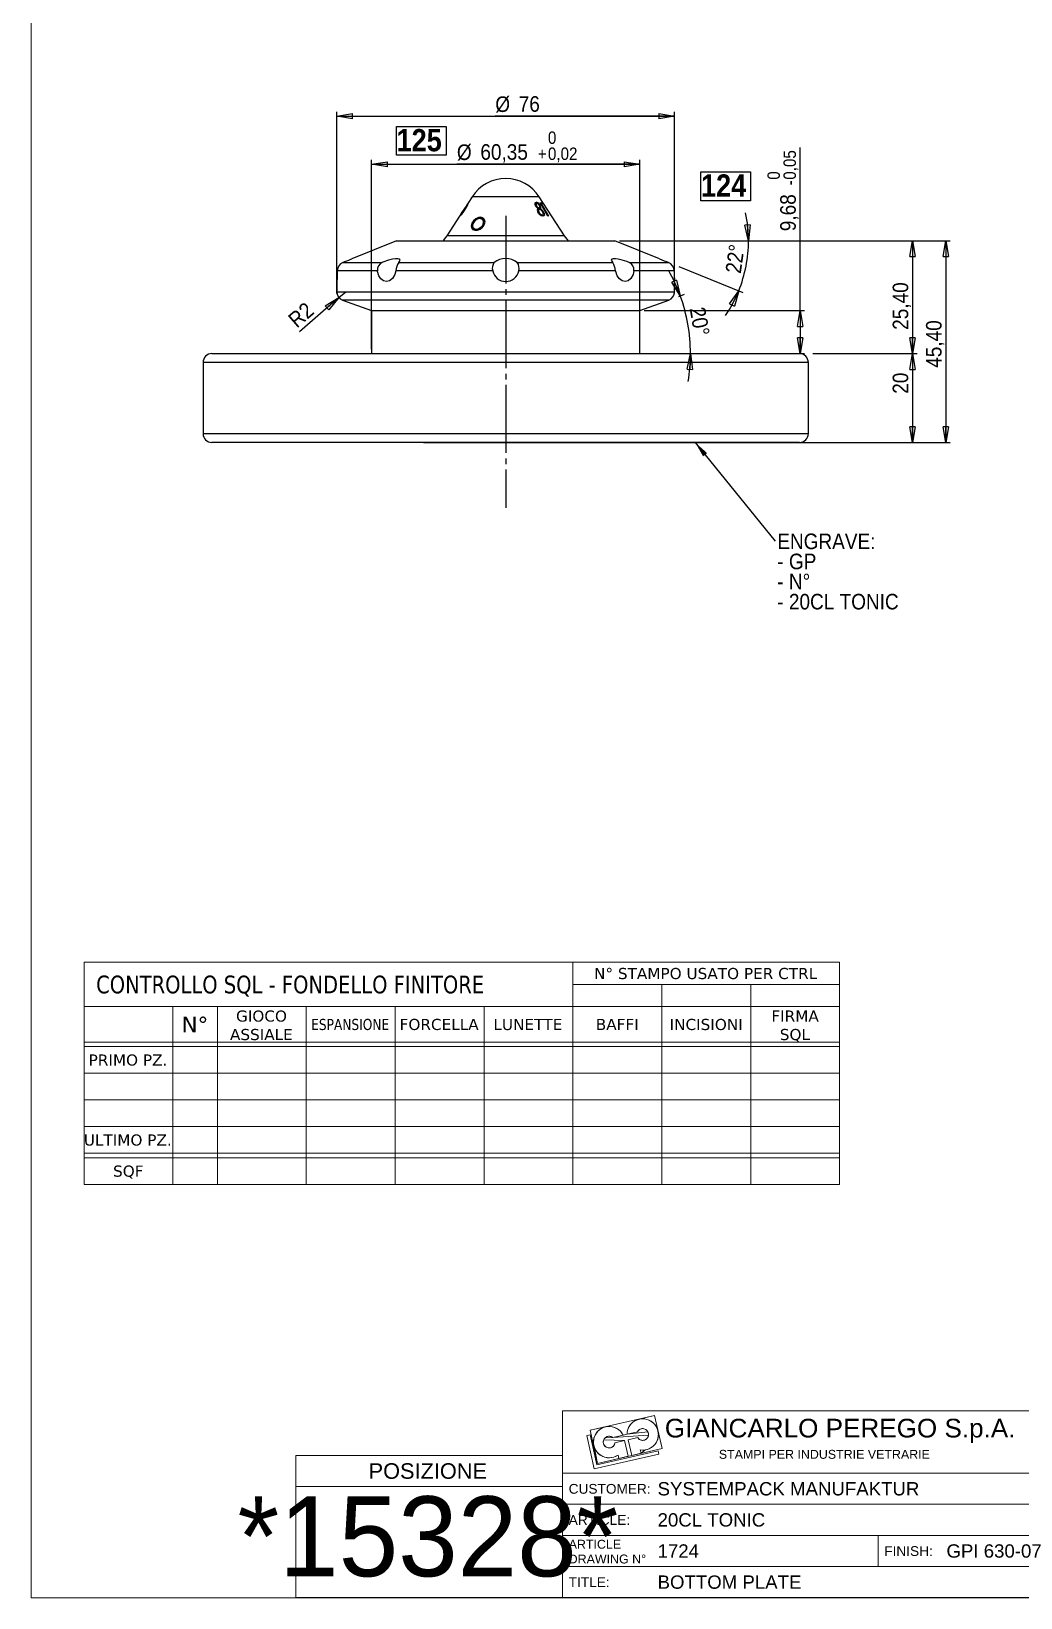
# Model space of a CAD drawing. Header units: millimetres. Extents: x 5 to 416, y 6 to 580.
# Drawn here: x 5.1 to 227.7, y 6.3 to 358.8 of the extents above; entities that cross this region are included whole.
import ezdxf

# ---------------------------------------------------------------- set-up
doc = ezdxf.new("R2010")
doc.units = ezdxf.units.MM
doc.linetypes.add('SLD-Centro', pattern=[19.05, 15.24, -1.27, 1.27, -1.27])
doc.linetypes.add('SLD-Solido', pattern=[0])
doc.layers.add('A', color=1, linetype='SLD-Centro')
doc.layers.add('Q', color=2, linetype='SLD-Solido')
doc.layers.add('D', color=3, linetype='SLD-Solido', lineweight=25)
doc.styles.add('SLDTEXTSTYLE0', font='VERDANA.TTF', dxfattribs={"width": 0.8})
doc.styles.add('SLDTEXTSTYLE1', font='VERDANA.TTF')
doc.styles.add('SLDTEXTSTYLE2', font='ARIAL.TTF')
doc.styles.add('SLDTEXTSTYLE3', font='IDAUTOMATIONHC39M.TTF')
doc.styles.add('SLDTEXTSTYLE4', font='GOTHIC.TTF', dxfattribs={"width": 0.913})
doc.styles.add('SLDTEXTSTYLE5', font='GOTHICB.TTF', dxfattribs={"width": 0.913})
doc.styles.get("Standard").update_dxf_attribs({"font": 'GOTHIC.TTF'})
doc.dimstyles.new('SLDDIMSTYLE10', dxfattribs={"dimtxt": 3.5, "dimasz": 3.556, "dimexe": 0, "dimexo": 0.0625, "dimgap": 0.875, "dimtad": 1, "dimrnd": 1e-09, "dimzin": 12, "dimdsep": 46, "dimtxsty": 'SLDTEXTSTYLE4', "dimblk1": 'CLOSED', "dimblk2": 'CLOSED', "dimsah": 1, "dimcen": 0.09, "dimadec": 0, "dimazin": 3, "dimtfac": 1, "dimtmove": 0, "dimatfit": 0, "dimldrblk": 'CLOSED', "dimfxl": 0, "dimfrac": 2, "dimtolj": 1, "dimtzin": 12, "dimarcsym": 0})
doc.dimstyles.new('SLDDIMSTYLE11', dxfattribs={"dimtxt": 3.5, "dimasz": 3.556, "dimexe": 0, "dimexo": 0.0625, "dimgap": 0.875, "dimtad": 1, "dimrnd": 1e-09, "dimzin": 12, "dimdsep": 46, "dimtxsty": 'SLDTEXTSTYLE4', "dimblk1": 'CLOSED', "dimblk2": 'CLOSED', "dimsah": 1, "dimcen": 0, "dimadec": 0, "dimazin": 3, "dimtfac": 1, "dimtofl": 0, "dimtmove": 0, "dimatfit": 3, "dimldrblk": 'CLOSED', "dimfxl": 0, "dimfrac": 2, "dimtolj": 1, "dimtzin": 12, "dimarcsym": 0})
doc.dimstyles.new('SLDDIMSTYLE2', dxfattribs={"dimtxt": 3.5, "dimasz": 3.556, "dimexe": 0, "dimexo": 0.0625, "dimgap": 0.875, "dimtad": 1, "dimdec": 4, "dimzin": 12, "dimdsep": 46, "dimtxsty": 'SLDTEXTSTYLE4', "dimblk1": 'CLOSED', "dimblk2": 'CLOSED', "dimsah": 1, "dimcen": 0.09, "dimazin": 3, "dimtfac": 1, "dimtofl": 0, "dimtmove": 0, "dimatfit": 3, "dimldrblk": 'CLOSED', "dimfxl": 0, "dimfrac": 2, "dimtolj": 1, "dimtzin": 12, "dimarcsym": 0})
doc.dimstyles.new('SLDDIMSTYLE4', dxfattribs={"dimtxt": 3.5, "dimasz": 3.556, "dimexe": 0, "dimexo": 0.0625, "dimgap": 0.875, "dimtad": 1, "dimrnd": 1e-09, "dimzin": 12, "dimdsep": 46, "dimtxsty": 'SLDTEXTSTYLE4', "dimblk1": 'CLOSED', "dimblk2": 'CLOSED', "dimsah": 1, "dimcen": 0.09, "dimadec": 0, "dimazin": 3, "dimtfac": 1, "dimtofl": 0, "dimtmove": 0, "dimatfit": 3, "dimldrblk": 'CLOSED', "dimfxl": 0, "dimfrac": 2, "dimtolj": 1, "dimtzin": 12, "dimarcsym": 0})
doc.dimstyles.new('SLDDIMSTYLE7', dxfattribs={"dimtxt": 0.18, "dimasz": 3.556, "dimexe": 0, "dimexo": 0.0625, "dimgap": 0, "dimtad": 0, "dimtih": 1, "dimtoh": 1, "dimdec": 0, "dimrnd": 1e-09, "dimzin": 0, "dimdsep": 46, "dimtxsty": 'Standard', "dimsah": 1, "dimcen": 0.09, "dimadec": 0, "dimazin": 0, "dimtfac": 3.556, "dimtdec": 0, "dimtofl": 0, "dimtmove": 0, "dimatfit": 3, "dimfxl": 0, "dimfrac": 2, "dimtolj": 1, "dimtzin": 0, "dimarcsym": 0})
doc.dimstyles.new('SLDDIMSTYLE8', dxfattribs={"dimtxt": 3.5, "dimasz": 3.556, "dimexe": 0, "dimexo": 0.0625, "dimgap": 0.875, "dimtad": 1, "dimrnd": 1e-09, "dimzin": 12, "dimdsep": 46, "dimtxsty": 'SLDTEXTSTYLE4', "dimblk1": 'CLOSED', "dimblk2": 'CLOSED', "dimsah": 1, "dimcen": 0.09, "dimadec": 0, "dimazin": 3, "dimtol": 1, "dimtm": 0.05, "dimtfac": 1, "dimtofl": 0, "dimtmove": 0, "dimatfit": 3, "dimldrblk": 'CLOSED', "dimfxl": 0, "dimfrac": 2, "dimtolj": 1, "dimarcsym": 0})
doc.dimstyles.new('SLDDIMSTYLE9', dxfattribs={"dimtxt": 3.5, "dimasz": 3.556, "dimexe": 0, "dimexo": 0.0625, "dimgap": 0.875, "dimtad": 1, "dimrnd": 1e-09, "dimzin": 12, "dimdsep": 46, "dimtxsty": 'SLDTEXTSTYLE4', "dimblk1": 'CLOSED', "dimblk2": 'CLOSED', "dimsah": 1, "dimcen": 0.09, "dimadec": 0, "dimazin": 3, "dimtol": 1, "dimtm": -0.02, "dimtfac": 1, "dimtofl": 0, "dimtmove": 0, "dimatfit": 3, "dimldrblk": 'CLOSED', "dimfxl": 0, "dimfrac": 2, "dimtolj": 1, "dimarcsym": 0})

# ---------------------------------------------------------------- blocks, each defined once
blk = doc.blocks.new('SW_NOTE_0')
at = {"color": 0, "char_height": 63.5, "attachment_point": 2, "style": 'SLDTEXTSTYLE1'}
for s, insert in [('GIOCO', (141.9, 80.7)), ('ASSIALE', (141.2, -24.8))]:
    blk.add_mtext(s, dxfattribs=dict(at, insert=insert))
blk = doc.blocks.new('SW_NOTE_1')
at = {"color": 0, "char_height": 63.5, "attachment_point": 2, "style": 'SLDTEXTSTYLE1'}
for s, insert in [('FIRMA', (133, 80.7)), ('SQL', (131.8, -24.8))]:
    blk.add_mtext(s, dxfattribs=dict(at, insert=insert))
blk = doc.blocks.new('CONTROLLI_SQL_FF')
at = {"color": 179, "linetype": 'SLD-Solido', "lineweight": 18}
for p, q in [((6.6, 1271), (4324.6, 1271)), ((6.6, 1271), (6.6, 1)), ((2800.6, 1017), (2800.6, 1271)), ((4324.6, 1271), (4324.6, 1)), ((2800.6, 1144), (4324.6, 1144)), ((3308.6, 1144), (3308.6, 1)), ((3816.6, 1144), (3816.6, 1)), ((6.6, 1017), (4324.6, 1017)), ((514.6, 1017), (514.6, 1)), ((768.6, 1017), (768.6, 1)), ((1276.6, 1017), (1276.6, 1)), ((1784.6, 1017), (1784.6, 1)), ((2292.6, 1017), (2292.6, 1)), ((2800.6, 1017), (2800.6, 1)), ((6.6, 813.8), (4324.6, 813.8)), ((6.6, 788.4), (4324.6, 788.4)), ((6.6, 636), (4324.6, 636)), ((6.6, 483.6), (4324.6, 483.6)), ((6.6, 331.2), (4324.6, 331.2)), ((6.6, 178.8), (4324.6, 178.8)), ((6.6, 153.4), (4324.6, 153.4)), ((6.6, 1), (4324.6, 1))]:
    blk.add_line(p, q, dxfattribs=at)
for name, p in [('SW_NOTE_0', (878.5, 914.1)), ('SW_NOTE_1', (3936.9, 914.1))]:
    blk.add_blockref(name, p)
at = {"attachment_point": 2}
for s, insert, char_height, style in [('CONTROLLO SQL - FONDELLO FINITORE', (1184, 1194.3), 101.6, 'SLDTEXTSTYLE0'), ('N° STAMPO USATO PER CTRL', (3558.6, 1238), 63.5, 'SLDTEXTSTYLE1'), ('N°', (640.1, 959.4), 88.9, 'SLDTEXTSTYLE1'), ('ESPANSIONE', (1527.2, 946.8), 63.5, 'SLDTEXTSTYLE0'), ('FORCELLA', (2035.6, 946.8), 63.5, 'SLDTEXTSTYLE1'), ('LUNETTE', (2542.8, 946.8), 63.5, 'SLDTEXTSTYLE1'), ('BAFFI', (3053.5, 946.8), 63.5, 'SLDTEXTSTYLE1'), ('INCISIONI', (3561.7, 946.8), 63.5, 'SLDTEXTSTYLE1'), ('PRIMO PZ.', (257.5, 743.6), 63.5, 'SLDTEXTSTYLE1'), ('ULTIMO PZ.', (256.2, 286.4), 63.5, 'SLDTEXTSTYLE1'), ('SQF', (259, 108.6), 63.5, 'SLDTEXTSTYLE1')]:
    blk.add_mtext(s, dxfattribs=dict(at, insert=insert, char_height=char_height, style=style))
blk = doc.blocks.new('SW_NOTE_2')
at = {"color": 0, "char_height": 2, "attachment_point": 1, "style": 'SLDTEXTSTYLE2'}
for s, insert in [('ARTICLE', (0, 2.58)), ('DRAWING N°', (0, -0.74))]:
    blk.add_mtext(s, dxfattribs=dict(at, insert=insert))
blk = doc.blocks.new('_CLOSED')
at = {"color": 0, "linetype": 'ByBlock', "lineweight": -2}
for p, q in [((-1, 0.166667), (0, 0)), ((-1, 0.166667), (-1, -0.166667)), ((0, 0), (-1, -0.166667)), ((0, 0), (-1, 0))]:
    blk.add_line(p, q, dxfattribs=at)
blk = doc.blocks.new('_D_11')
at = {"layer": 'Q'}
blk.add_line((150.74, 299.12), (152.03, 299.59), dxfattribs=at)
for start, end in [(20, 29.5485), (0, 20), (350.4515, 0)]:
    blk.add_arc((115.38, 286.25), 38, start, end, dxfattribs=at)
at = {"layer": 'Q', "xscale": 3.556, "yscale": 3.556}
for p, rotation in [((151.09, 299.25, 0.1), 292.6727102003615), ((153.39, 286.25, 0.1), 87.32728979963898)]:
    blk.add_blockref('_CLOSED', p, dxfattribs=dict(at, rotation=rotation))
at = {"layer": 'Q', "insert": (156.63, 296.98), "char_height": 3.5, "attachment_point": 1, "rotation": 279.8391, "style": 'SLDTEXTSTYLE4'}
blk.add_mtext('20°', dxfattribs=at)
blk = doc.blocks.new('_D_12')
at = {"layer": 'Q'}
for p, q in [((178.04, 295.93), (178.04, 332.61)), ((142.98, 295.93), (179.04, 295.93)), ((178.04, 295.93), (178.04, 286.25)), ((142.98, 286.25), (179.04, 286.25))]:
    blk.add_line(p, q, dxfattribs=at)
at = {"layer": 'Q', "xscale": 3.556, "yscale": 3.556}
for p, rotation in [((178.04, 295.93, 0.1), 90.0000000000004), ((178.04, 286.25, 0.1), 270.0000000000004)]:
    blk.add_blockref('_CLOSED', p, dxfattribs=dict(at, rotation=rotation))
at = {"layer": 'Q', "attachment_point": 1, "rotation": 90, "style": 'SLDTEXTSTYLE4'}
for s, insert, char_height in [('0,05', (174.31, 325.37), 2.8), ('0', (170.69, 325.37), 2.8), ('-', (174.31, 324.13), 2.8), ('9,68', (173.57, 313.79), 3.5)]:
    blk.add_mtext(s, dxfattribs=dict(at, insert=insert, char_height=char_height))
blk = doc.blocks.new('_D_13')
at = {"layer": 'Q'}
for p, q in [((73.8, 299.78), (73.8, 340.65)), ((73.8, 339.65), (149.8, 339.65)), ((149.8, 339.65), (109.46, 339.65)), ((149.8, 299.78), (149.8, 340.65))]:
    blk.add_line(p, q, dxfattribs=at)
at = {"layer": 'Q', "xscale": 3.556, "yscale": 3.556, "rotation": 180.0000000000004}
blk.add_blockref('_CLOSED', (73.8, 339.65, -0.1), dxfattribs=at)
at = {"layer": 'Q', "xscale": 3.556, "yscale": 3.556}
blk.add_blockref('_CLOSED', (149.8, 339.65, -0.1), dxfattribs=at)
at = {"layer": 'Q', "char_height": 3.5, "attachment_point": 1, "style": 'SLDTEXTSTYLE4'}
for s, insert in [('%%c', (109.46, 344.12)), ('76', (114.73, 344.17))]:
    blk.add_mtext(s, dxfattribs=dict(at, insert=insert))
blk = doc.blocks.new('_D_14')
at = {"layer": 'Q'}
for p, q in [((81.63, 287.25), (81.63, 329.84)), ((81.63, 328.84), (141.98, 328.84)), ((141.98, 328.84), (100.82, 328.84)), ((141.98, 287.25), (141.98, 329.84))]:
    blk.add_line(p, q, dxfattribs=at)
at = {"layer": 'Q', "xscale": 3.556, "yscale": 3.556, "rotation": 180.0000000000004}
blk.add_blockref('_CLOSED', (81.63, 328.84, -0.1), dxfattribs=at)
at = {"layer": 'Q', "xscale": 3.556, "yscale": 3.556}
blk.add_blockref('_CLOSED', (141.98, 328.84, -0.1), dxfattribs=at)
at = {"layer": 'Q', "attachment_point": 1, "style": 'SLDTEXTSTYLE4'}
for s, insert, char_height in [('0', (121.3, 336.24), 2.8), ('%%c', (100.82, 333.31), 3.5), ('60,35', (106.1, 333.37), 3.5), ('+', (119.03, 332.62), 2.8), ('0,02', (121.3, 332.62), 2.8)]:
    blk.add_mtext(s, dxfattribs=dict(at, insert=insert, char_height=char_height))
blk = doc.blocks.new('_D_15')
at = {"layer": 'Q'}
for p, q in [((180.9, 286.25), (204.35, 286.25)), ((203.35, 286.25), (203.35, 266.25)), ((180.9, 266.25), (204.35, 266.25))]:
    blk.add_line(p, q, dxfattribs=at)
at = {"layer": 'Q', "xscale": 3.556, "yscale": 3.556}
for p, rotation in [((203.35, 286.25, 0.1), 90.0000000000004), ((203.35, 266.25, 0.1), 270.0000000000004)]:
    blk.add_blockref('_CLOSED', p, dxfattribs=dict(at, rotation=rotation))
at = {"layer": 'Q', "insert": (198.87, 277.21), "char_height": 3.5, "attachment_point": 1, "rotation": 90, "style": 'SLDTEXTSTYLE4'}
blk.add_mtext('20', dxfattribs=at)
blk = doc.blocks.new('_D_16')
at = {"layer": 'Q'}
for q in [(75.8, 300.18), (65.4, 291.17)]:
    blk.add_line((74.29, 298.87), q, dxfattribs=at)
at = {"layer": 'Q', "xscale": 3.556, "yscale": 3.556, "rotation": 40.88143689156274}
blk.add_blockref('_CLOSED', (74.29, 298.87), dxfattribs=at)
at = {"layer": 'Q', "insert": (62.53, 294.49), "char_height": 3.5, "attachment_point": 1, "rotation": 40.8814, "style": 'SLDTEXTSTYLE4'}
blk.add_mtext('R2', dxfattribs=at)
blk = doc.blocks.new('_D_17')
at = {"layer": 'Q'}
for p, q in [((150.8, 311.65), (167.43, 311.65)), ((150.73, 305.86), (165.17, 300.02))]:
    blk.add_line(p, q, dxfattribs=at)
for start, end in [(0, 12.0597), (338, 0), (325.9403, 338)]:
    blk.add_arc((136.39, 311.65), 30.04, start, end, dxfattribs=at)
at = {"layer": 'Q', "xscale": 3.556, "yscale": 3.556}
for p, rotation in [((166.43, 311.65, 0.1), 273.3750074877826), ((164.24, 300.4, 0.1), 64.62499251221826)]:
    blk.add_blockref('_CLOSED', p, dxfattribs=dict(at, rotation=rotation))
at = {"layer": 'Q', "insert": (161.22, 304.61), "char_height": 3.5, "attachment_point": 1, "rotation": 82.019, "style": 'SLDTEXTSTYLE4'}
blk.add_mtext('22°', dxfattribs=at)
blk = doc.blocks.new('_D_18')
at = {"layer": 'Q'}
for p, q in [((150.8, 311.65), (204.35, 311.65)), ((203.35, 311.65), (203.35, 286.25)), ((180.9, 286.25), (204.35, 286.25))]:
    blk.add_line(p, q, dxfattribs=at)
at = {"layer": 'Q', "xscale": 3.556, "yscale": 3.556}
for p, rotation in [((203.35, 311.65, 0.1), 90.0000000000004), ((203.35, 286.25, 0.1), 270.0000000000004)]:
    blk.add_blockref('_CLOSED', p, dxfattribs=dict(at, rotation=rotation))
at = {"layer": 'Q', "insert": (198.87, 291.6), "char_height": 3.5, "attachment_point": 1, "rotation": 90, "style": 'SLDTEXTSTYLE4'}
blk.add_mtext('25,40', dxfattribs=at)
blk = doc.blocks.new('_D_19')
at = {"layer": 'Q'}
for p, q in [((137.39, 311.65), (211.84, 311.65)), ((210.84, 311.65), (210.84, 266.25)), ((93.31, 266.25), (211.84, 266.25))]:
    blk.add_line(p, q, dxfattribs=at)
at = {"layer": 'Q', "xscale": 3.556, "yscale": 3.556}
for p, rotation in [((210.84, 311.65), 90.0000000000004), ((210.84, 266.25), 270.0000000000004)]:
    blk.add_blockref('_CLOSED', p, dxfattribs=dict(at, rotation=rotation))
at = {"layer": 'Q', "insert": (206.37, 283.06), "char_height": 3.5, "attachment_point": 1, "rotation": 90, "style": 'SLDTEXTSTYLE4'}
blk.add_mtext('45,40', dxfattribs=at)
blk = doc.blocks.new('SW_NOTE_10')
at = {"color": 0}
for p, q in [((-0.03, 0.48), (-0.03, 6.97)), ((-0.03, 6.97), (11.14, 6.97)), ((11.14, 6.97), (11.14, 0.48)), ((11.14, 0.48), (-0.03, 0.48))]:
    blk.add_line(p, q, dxfattribs=at)
at = {"color": 0, "insert": (0, 6.39), "char_height": 5, "attachment_point": 1, "style": 'SLDTEXTSTYLE5'}
blk.add_mtext('125', dxfattribs=at)
blk = doc.blocks.new('SW_NOTE_11')
at = {"color": 0}
for p, q in [((-0.03, 0.46), (-0.03, 6.95)), ((-0.03, 6.95), (11.15, 6.95)), ((11.15, 6.95), (11.15, 0.46)), ((11.15, 0.46), (-0.03, 0.46))]:
    blk.add_line(p, q, dxfattribs=at)
at = {"color": 0, "insert": (0, 6.39), "char_height": 5, "attachment_point": 1, "style": 'SLDTEXTSTYLE5'}
blk.add_mtext('124', dxfattribs=at)
blk = doc.blocks.new('SW_NOTE_12')
at = {"color": 0, "char_height": 3.5, "attachment_point": 1, "style": 'SLDTEXTSTYLE4'}
for s, insert in [('ENGRAVE:', (0.52, 1.71)), ('- GP', (0.52, -2.81)), ('- N°', (0.52, -7.34)), ('- 20CL TONIC', (0.52, -11.86))]:
    blk.add_mtext(s, dxfattribs=dict(at, insert=insert))

msp = doc.modelspace()

# ---------------------------------------------------------------- linework, layer by layer
at = {"color": 179, "linetype": 'SLD-Solido', "lineweight": 18}
for p, q in [((5.06771, 580.31225), (5.06771, 6.3134)), ((415.57305, 48.32417), (124.57363, 48.32417)), ((124.57363, 6.32425), (124.57363, 48.32417)), ((130.802, 44.00232), (145.31708, 47.31072)), ((130.802, 44.00232), (145.31708, 47.31072)), ((130.802, 44.00232), (145.31708, 47.31072)), ((140.86431, 46.09171), (140.43548, 45.80059)), ((140.86431, 46.09171), (140.43548, 45.80059)), ((141.33114, 46.3169), (140.86431, 46.09171)), ((141.33114, 46.3169), (140.86431, 46.09171)), ((141.82591, 46.47131), (141.33114, 46.3169)), ((141.82591, 46.47131), (141.33114, 46.3169)), ((145.31708, 47.31072), (141.82591, 46.47131)), ((145.31708, 47.31072), (141.82591, 46.47131)), ((141.82591, 46.47131), (145.31708, 47.31072)), ((141.82591, 46.47131), (145.31708, 47.31072)), ((142.33796, 46.55162), (141.82591, 46.47131)), ((142.33796, 46.55162), (141.82591, 46.47131)), ((142.85625, 46.55609), (142.33796, 46.55162)), ((142.85625, 46.55609), (142.33796, 46.55162)), ((143.36961, 46.48463), (142.85625, 46.55609)), ((143.36961, 46.48463), (142.85625, 46.55609)), ((143.86697, 46.33878), (143.36961, 46.48463)), ((143.86697, 46.33878), (143.36961, 46.48463)), ((144.33762, 46.12167), (143.86697, 46.33878)), ((144.33762, 46.12167), (143.86697, 46.33878)), ((144.77141, 45.83799), (144.33762, 46.12167)), ((144.77141, 45.83799), (144.33762, 46.12167)), ((145.15898, 45.49386), (144.77141, 45.83799)), ((145.15898, 45.49386), (144.77141, 45.83799)), ((145.31708, 47.31072), (147.01855, 39.84582)), ((145.31708, 47.31072), (147.01855, 39.84582)), ((145.31708, 47.31072), (147.01855, 39.84582)), ((130.03122, 42.77961), (130.77811, 42.94802)), ((131.71531, 35.31075), (130.03122, 42.77961)), ((130.77811, 42.94802), (132.29339, 36.22778)), ((134.3121, 44.7587), (130.802, 44.00232)), ((134.3121, 44.7587), (130.802, 44.00232)), ((130.802, 44.00232), (134.3121, 44.7587)), ((130.802, 44.00232), (134.3121, 44.7587)), ((130.802, 44.00232), (132.48609, 36.53346)), ((132.48609, 36.53346), (130.802, 44.00232)), ((132.48609, 36.53346), (130.802, 44.00232)), ((131.73181, 42.43342), (131.6038, 41.93117)), ((131.73181, 42.43342), (131.6038, 41.93117)), ((131.93198, 42.91152), (131.73181, 42.43342)), ((131.93198, 42.91152), (131.73181, 42.43342)), ((132.19999, 43.35516), (131.93198, 42.91152)), ((132.19999, 43.35516), (131.93198, 42.91152)), ((132.53007, 43.75477), (132.19999, 43.35516)), ((132.53007, 43.75477), (132.19999, 43.35516)), ((132.9151, 44.10175), (132.53007, 43.75477)), ((132.9151, 44.10175), (132.53007, 43.75477)), ((133.34679, 44.38861), (132.9151, 44.10175)), ((133.34679, 44.38861), (132.9151, 44.10175)), ((133.81582, 44.60918), (133.34679, 44.38861)), ((133.81582, 44.60918), (133.34679, 44.38861)), ((134.3121, 44.7587), (133.81582, 44.60918)), ((134.3121, 44.7587), (133.81582, 44.60918)), ((134.0842, 42.17747), (134.2247, 42.3166)), ((134.0842, 42.17747), (134.2247, 42.3166)), ((134.2247, 42.3166), (134.38444, 42.43315)), ((134.2247, 42.3166), (134.38444, 42.43315)), ((135.87286, 42.36604), (134.2247, 42.3166)), ((135.87286, 42.36604), (134.2247, 42.3166)), ((134.2247, 42.3166), (135.87286, 42.36604)), ((134.2247, 42.3166), (135.87286, 42.36604)), ((134.82491, 44.83394), (134.3121, 44.7587)), ((134.82491, 44.83394), (134.3121, 44.7587)), ((134.38444, 42.43315), (134.5598, 42.52451)), ((134.38444, 42.43315), (134.5598, 42.52451)), ((134.5598, 42.52451), (134.74685, 42.58862)), ((134.5598, 42.52451), (134.74685, 42.58862)), ((134.74685, 42.58862), (134.94139, 42.62404)), ((134.74685, 42.58862), (134.94139, 42.62404)), ((135.34322, 44.83329), (134.82491, 44.83394)), ((135.34322, 44.83329), (134.82491, 44.83394)), ((134.94139, 42.62404), (135.13904, 42.62997)), ((134.94139, 42.62404), (135.13904, 42.62997)), ((135.13904, 42.62997), (135.33535, 42.60628)), ((135.13904, 42.62997), (135.33535, 42.60628)), ((135.33535, 42.60628), (135.52591, 42.55349)), ((135.33535, 42.60628), (135.52591, 42.55349)), ((135.85585, 44.75676), (135.34322, 44.83329)), ((135.85585, 44.75676), (135.34322, 44.83329)), ((135.52591, 42.55349), (135.70643, 42.47281)), ((135.52591, 42.55349), (135.70643, 42.47281)), ((135.70643, 42.47281), (135.87286, 42.36604)), ((135.70643, 42.47281), (135.87286, 42.36604)), ((136.35174, 44.60599), (135.85585, 44.75676)), ((136.35174, 44.60599), (135.85585, 44.75676)), ((138.23131, 42.9036), (135.87286, 42.36604)), ((135.87286, 42.36604), (138.23131, 42.9036)), ((135.87286, 42.36604), (138.23131, 42.9036)), ((143.93836, 42.89067), (135.87286, 42.36604)), ((143.93836, 42.89067), (135.87286, 42.36604)), ((135.87286, 42.36604), (143.93836, 42.89067)), ((135.87286, 42.36604), (143.93836, 42.89067)), ((136.82022, 44.38424), (136.35174, 44.60599)), ((136.82022, 44.38424), (136.35174, 44.60599)), ((137.25118, 44.09629), (136.82022, 44.38424)), ((137.25118, 44.09629), (136.82022, 44.38424)), ((137.63534, 43.74835), (137.25118, 44.09629)), ((137.63534, 43.74835), (137.25118, 44.09629)), ((137.96441, 43.3479), (137.63534, 43.74835)), ((137.96441, 43.3479), (137.63534, 43.74835)), ((138.23131, 42.9036), (137.96441, 43.3479)), ((138.23131, 42.9036), (137.96441, 43.3479)), ((139.09771, 43.10107), (138.23131, 42.9036)), ((139.09771, 43.10107), (138.23131, 42.9036)), ((138.23131, 42.9036), (139.09771, 43.10107)), ((138.23131, 42.9036), (139.09771, 43.10107)), ((139.09771, 43.10107), (141.45615, 43.63863)), ((139.09771, 43.10107), (141.45615, 43.63863)), ((139.09771, 43.10107), (141.45615, 43.63863)), ((143.79979, 43.63672), (139.09771, 43.10107)), ((143.79979, 43.63672), (139.09771, 43.10107)), ((139.09771, 43.10107), (143.79979, 43.63672)), ((139.09771, 43.10107), (143.79979, 43.63672)), ((139.1457, 43.61715), (139.09771, 43.10107)), ((139.1457, 43.61715), (139.09771, 43.10107)), ((139.26874, 44.12065), (139.1457, 43.61715)), ((139.26874, 44.12065), (139.1457, 43.61715)), ((139.46417, 44.6007), (139.26874, 44.12065)), ((139.46417, 44.6007), (139.26874, 44.12065)), ((141.50511, 42.341), (139.37128, 41.85464)), ((141.50511, 42.341), (139.37128, 41.85464)), ((141.50511, 42.341), (139.37128, 41.85464)), ((139.72779, 45.04696), (139.46417, 44.6007)), ((139.72779, 45.04696), (139.46417, 44.6007)), ((140.0539, 45.44982), (139.72779, 45.04696)), ((140.0539, 45.44982), (139.72779, 45.04696)), ((140.43548, 45.80059), (140.0539, 45.44982)), ((140.43548, 45.80059), (140.0539, 45.44982)), ((141.45615, 43.63863), (141.55666, 43.80252)), ((141.45615, 43.63863), (141.55666, 43.80252)), ((141.61768, 42.18515), (141.50511, 42.341)), ((141.61768, 42.18515), (141.50511, 42.341)), ((141.55666, 43.80252), (141.67993, 43.95005)), ((141.55666, 43.80252), (141.67993, 43.95005)), ((141.67993, 43.95005), (141.82334, 44.07809)), ((141.67993, 43.95005), (141.82334, 44.07809)), ((141.82334, 44.07809), (141.98384, 44.18392)), ((141.82334, 44.07809), (141.98384, 44.18392)), ((141.98384, 44.18392), (142.15803, 44.26528)), ((141.98384, 44.18392), (142.15803, 44.26528)), ((142.15803, 44.26528), (142.3422, 44.32045)), ((142.15803, 44.26528), (142.3422, 44.32045)), ((142.3422, 44.32045), (142.53243, 44.34825)), ((142.3422, 44.32045), (142.53243, 44.34825)), ((142.53243, 44.34825), (142.72468, 44.34809)), ((142.53243, 44.34825), (142.72468, 44.34809)), ((142.72468, 44.34809), (142.91487, 44.31998)), ((142.72468, 44.34809), (142.91487, 44.31998)), ((142.91487, 44.31998), (143.09894, 44.26451)), ((142.91487, 44.31998), (143.09894, 44.26451)), ((143.09894, 44.26451), (143.273, 44.18287)), ((143.09894, 44.26451), (143.273, 44.18287)), ((143.273, 44.18287), (143.43333, 44.07678)), ((143.273, 44.18287), (143.43333, 44.07678)), ((143.43333, 44.07678), (143.57653, 43.94851)), ((143.43333, 44.07678), (143.57653, 43.94851)), ((143.57653, 43.94851), (143.69956, 43.80077)), ((143.57653, 43.94851), (143.69956, 43.80077)), ((143.75435, 42.34836), (143.64281, 42.19178)), ((143.75435, 42.34836), (143.64281, 42.19178)), ((143.69956, 43.80077), (143.79979, 43.63672)), ((143.69956, 43.80077), (143.79979, 43.63672)), ((143.84194, 42.5195), (143.75435, 42.34836)), ((143.84194, 42.5195), (143.75435, 42.34836)), ((143.79979, 43.63672), (143.87511, 43.45983)), ((143.79979, 43.63672), (143.87511, 43.45983)), ((143.90372, 42.70156), (143.84194, 42.5195)), ((143.90372, 42.70156), (143.84194, 42.5195)), ((143.87511, 43.45983), (143.9239, 43.27387)), ((143.87511, 43.45983), (143.9239, 43.27387)), ((143.93836, 42.89067), (143.90372, 42.70156)), ((143.93836, 42.89067), (143.90372, 42.70156)), ((143.9239, 43.27387), (143.94514, 43.0828)), ((143.9239, 43.27387), (143.94514, 43.0828)), ((143.94514, 43.0828), (143.93836, 42.89067)), ((143.94514, 43.0828), (143.93836, 42.89067)), ((145.492, 45.09669), (145.15898, 45.49386)), ((145.492, 45.09669), (145.15898, 45.49386)), ((145.76327, 44.65504), (145.492, 45.09669)), ((145.76327, 44.65504), (145.492, 45.09669)), ((145.96696, 44.17843), (145.76327, 44.65504)), ((145.96696, 44.17843), (145.76327, 44.65504)), ((146.09866, 43.67714), (145.96696, 44.17843)), ((146.09866, 43.67714), (145.96696, 44.17843)), ((146.04162, 42.13444), (146.1364, 42.64401)), ((146.04162, 42.13444), (146.1364, 42.64401)), ((147.01855, 39.84582), (146.09866, 43.67714)), ((147.01855, 39.84582), (146.09866, 43.67714)), ((146.15556, 43.16196), (146.09866, 43.67714)), ((146.09866, 43.67714), (147.01855, 39.84582)), ((146.15556, 43.16196), (146.09866, 43.67714)), ((146.09866, 43.67714), (147.01855, 39.84582)), ((146.1364, 42.64401), (146.15556, 43.16196)), ((146.1364, 42.64401), (146.15556, 43.16196)), ((131.6038, 41.93117), (131.55071, 41.41559)), ((131.6038, 41.93117), (131.55071, 41.41559)), ((131.55071, 41.41559), (131.57368, 40.89779)), ((131.55071, 41.41559), (131.57368, 40.89779)), ((131.57368, 40.89779), (131.67221, 40.38894)), ((131.57368, 40.89779), (131.67221, 40.38894)), ((131.67221, 40.38894), (132.48609, 36.53346)), ((131.67221, 40.38894), (132.48609, 36.53346)), ((132.48609, 36.53346), (131.67221, 40.38894)), ((131.67221, 40.38894), (131.84419, 39.89999)), ((132.48609, 36.53346), (131.67221, 40.38894)), ((131.67221, 40.38894), (131.84419, 39.89999)), ((131.84419, 39.89999), (132.0859, 39.44149)), ((131.84419, 39.89999), (132.0859, 39.44149)), ((132.0859, 39.44149), (132.39214, 39.02333)), ((132.0859, 39.44149), (132.39214, 39.02333)), ((132.29339, 36.22778), (146.07994, 39.37013)), ((132.39214, 39.02333), (132.7563, 38.65451)), ((132.39214, 39.02333), (132.7563, 38.65451)), ((147.01855, 39.84582), (132.48609, 36.53346)), ((147.01855, 39.84582), (132.48609, 36.53346)), ((147.01855, 39.84582), (132.48609, 36.53346)), ((133.76186, 41.26626), (133.76973, 41.46384)), ((133.76186, 41.26626), (133.76973, 41.46384)), ((133.78363, 41.06972), (133.76186, 41.26626)), ((133.78363, 41.06972), (133.76186, 41.26626)), ((133.76973, 41.46384), (133.80706, 41.65802)), ((133.76973, 41.46384), (133.80706, 41.65802)), ((133.83453, 40.87865), (133.78363, 41.06972)), ((133.83453, 40.87865), (133.78363, 41.06972)), ((133.80706, 41.65802), (133.873, 41.84443)), ((133.80706, 41.65802), (133.873, 41.84443)), ((133.91344, 40.69735), (133.83453, 40.87865)), ((133.91344, 40.69735), (133.83453, 40.87865)), ((133.873, 41.84443), (133.96608, 42.01889)), ((133.873, 41.84443), (133.96608, 42.01889)), ((138.52489, 41.66172), (133.873, 41.84443)), ((138.52489, 41.66172), (133.873, 41.84443)), ((133.873, 41.84443), (138.52489, 41.66172)), ((133.873, 41.84443), (138.52489, 41.66172)), ((134.01858, 40.52988), (133.91344, 40.69735)), ((134.01858, 40.52988), (133.91344, 40.69735)), ((133.96608, 42.01889), (134.0842, 42.17747)), ((133.96608, 42.01889), (134.0842, 42.17747)), ((134.14757, 40.38001), (134.01858, 40.52988)), ((134.14757, 40.38001), (134.01858, 40.52988)), ((134.29752, 40.25112), (134.14757, 40.38001)), ((134.29752, 40.25112), (134.14757, 40.38001)), ((134.46507, 40.1461), (134.29752, 40.25112)), ((134.46507, 40.1461), (134.29752, 40.25112)), ((134.64643, 40.06732), (134.46507, 40.1461)), ((134.64643, 40.06732), (134.46507, 40.1461)), ((134.83753, 40.01654), (134.64643, 40.06732)), ((134.83753, 40.01654), (134.64643, 40.06732)), ((135.03408, 39.99491), (134.83753, 40.01654)), ((135.03408, 39.99491), (134.83753, 40.01654)), ((135.23165, 40.00291), (135.03408, 39.99491)), ((135.23165, 40.00291), (135.03408, 39.99491)), ((135.42581, 40.04037), (135.23165, 40.00291)), ((135.42581, 40.04037), (135.23165, 40.00291)), ((135.61218, 40.10644), (135.42581, 40.04037)), ((135.61218, 40.10644), (135.42581, 40.04037)), ((135.78657, 40.19964), (135.61218, 40.10644)), ((135.78657, 40.19964), (135.61218, 40.10644)), ((135.94507, 40.31787), (135.78657, 40.19964)), ((135.94507, 40.31787), (135.78657, 40.19964)), ((136.0841, 40.45847), (135.94507, 40.31787)), ((136.0841, 40.45847), (135.94507, 40.31787)), ((136.20055, 40.61828), (136.0841, 40.45847)), ((136.20055, 40.61828), (136.0841, 40.45847)), ((136.29179, 40.79371), (136.20055, 40.61828)), ((136.29179, 40.79371), (136.20055, 40.61828)), ((136.35577, 40.9808), (136.29179, 40.79371)), ((136.35577, 40.9808), (136.29179, 40.79371)), ((136.39106, 41.17536), (136.35577, 40.9808)), ((136.39106, 41.17536), (136.35577, 40.9808)), ((136.39106, 41.17536), (138.52489, 41.66172)), ((138.52489, 41.66172), (136.39106, 41.17536)), ((138.52489, 41.66172), (136.39106, 41.17536)), ((138.52489, 41.66172), (139.32836, 38.13663)), ((139.32836, 38.13663), (138.52489, 41.66172)), ((139.32836, 38.13663), (138.52489, 41.66172)), ((139.37128, 41.85464), (140.17475, 38.32955)), ((139.37128, 41.85464), (140.17475, 38.32955)), ((139.37128, 41.85464), (140.17475, 38.32955)), ((140.17475, 38.32955), (147.01855, 39.84582)), ((140.17475, 38.32955), (147.01855, 39.84582)), ((147.01855, 39.84582), (140.17475, 38.32955)), ((147.01855, 39.84582), (140.17475, 38.32955)), ((140.17475, 38.32955), (142.24834, 38.80218)), ((140.17475, 38.32955), (142.24834, 38.80218)), ((140.17475, 38.32955), (142.24834, 38.80218)), ((141.75171, 42.04733), (141.61768, 42.18515)), ((141.75171, 42.04733), (141.61768, 42.18515)), ((141.90436, 41.93046), (141.75171, 42.04733)), ((141.90436, 41.93046), (141.75171, 42.04733)), ((142.07239, 41.83703), (141.90436, 41.93046)), ((142.07239, 41.83703), (141.90436, 41.93046)), ((142.25221, 41.76902), (142.07239, 41.83703)), ((142.25221, 41.76902), (142.07239, 41.83703)), ((142.24834, 38.80218), (142.0789, 39.54554)), ((142.24834, 38.80218), (142.0789, 39.54554)), ((142.0789, 39.54554), (142.59545, 39.5028)), ((142.24834, 38.80218), (143.11268, 39.53616)), ((142.24834, 38.80218), (143.11268, 39.53616)), ((143.11268, 39.53616), (142.24834, 38.80218)), ((142.44001, 41.72789), (142.25221, 41.76902)), ((142.44001, 41.72789), (142.25221, 41.76902)), ((142.63179, 41.7145), (142.44001, 41.72789)), ((142.63179, 41.7145), (142.44001, 41.72789)), ((142.59545, 39.5028), (143.11268, 39.53616)), ((142.82349, 41.72914), (142.63179, 41.7145)), ((142.82349, 41.72914), (142.63179, 41.7145)), ((143.01102, 41.7715), (142.82349, 41.72914)), ((143.01102, 41.7715), (142.82349, 41.72914)), ((143.19039, 41.84068), (143.01102, 41.7715)), ((143.19039, 41.84068), (143.01102, 41.7715)), ((143.11268, 39.53616), (143.61946, 39.64488)), ((143.11268, 39.53616), (143.61946, 39.64488)), ((143.3578, 41.93521), (143.19039, 41.84068)), ((143.3578, 41.93521), (143.19039, 41.84068)), ((143.50968, 42.05308), (143.3578, 41.93521)), ((143.50968, 42.05308), (143.3578, 41.93521)), ((143.64281, 42.19178), (143.50968, 42.05308)), ((143.64281, 42.19178), (143.50968, 42.05308)), ((143.61946, 39.64488), (144.10485, 39.82664)), ((143.61946, 39.64488), (144.10485, 39.82664)), ((144.10485, 39.82664), (144.5584, 40.0775)), ((144.10485, 39.82664), (144.5584, 40.0775)), ((144.5584, 40.0775), (144.97034, 40.39207)), ((144.5584, 40.0775), (144.97034, 40.39207)), ((144.97034, 40.39207), (145.33178, 40.76357)), ((144.97034, 40.39207), (145.33178, 40.76357)), ((145.33178, 40.76357), (145.63492, 41.18398)), ((145.33178, 40.76357), (145.63492, 41.18398)), ((145.63492, 41.18398), (145.87325, 41.64424)), ((145.63492, 41.18398), (145.87325, 41.64424)), ((145.87325, 41.64424), (146.04162, 42.13444)), ((145.87325, 41.64424), (146.04162, 42.13444)), ((146.07994, 39.37013), (146.24835, 38.62324)), ((64.57375, 6.32425), (64.57375, 38.32419)), ((64.57375, 38.32419), (124.57363, 38.32419)), ((124.57363, 6.32425), (124.57363, 38.32419)), ((146.24835, 38.62324), (131.71531, 35.31075)), ((132.48609, 36.53346), (137.25477, 37.664)), ((132.48609, 36.53346), (137.25477, 37.664)), ((137.25477, 37.664), (132.48609, 36.53346)), ((137.25477, 37.664), (132.48609, 36.53346)), ((132.7563, 38.65451), (133.17055, 38.34299)), ((132.7563, 38.65451), (133.17055, 38.34299)), ((133.17055, 38.34299), (133.62593, 38.09547)), ((133.17055, 38.34299), (133.62593, 38.09547)), ((133.62593, 38.09547), (134.11266, 37.9173)), ((133.62593, 38.09547), (134.11266, 37.9173)), ((134.11266, 37.9173), (134.62022, 37.81231)), ((134.11266, 37.9173), (134.62022, 37.81231)), ((134.62022, 37.81231), (135.13768, 37.78276)), ((134.62022, 37.81231), (135.13768, 37.78276)), ((135.13768, 37.78276), (135.6539, 37.8293)), ((135.13768, 37.78276), (135.6539, 37.8293)), ((135.6539, 37.8293), (136.15774, 37.95093)), ((135.6539, 37.8293), (136.15774, 37.95093)), ((136.15774, 37.95093), (136.63834, 38.14501)), ((136.15774, 37.95093), (136.63834, 38.14501)), ((136.63834, 38.14501), (137.08534, 38.40736)), ((136.63834, 38.14501), (137.08534, 38.40736)), ((137.25477, 37.664), (137.08534, 38.40736)), ((137.08534, 38.40736), (137.25477, 37.664)), ((137.08534, 38.40736), (137.25477, 37.664)), ((139.32836, 38.13663), (137.25477, 37.664)), ((137.25477, 37.664), (139.32836, 38.13663)), ((137.25477, 37.664), (139.32836, 38.13663)), ((415.57305, 34.3242), (124.57363, 34.3242)), ((64.57375, 31.3242), (124.57363, 31.3242)), ((415.57305, 27.32421), (124.57363, 27.32421)), ((415.57305, 20.32422), (124.57363, 20.32422)), ((195.57349, 13.32424), (195.57349, 20.32422)), ((415.57305, 13.32424), (124.57363, 13.32424)), ((5.06771, 6.3134), (415.56689, 6.3134)), ((64.57375, 6.32425), (124.57363, 6.32425)), ((415.57305, 6.32425), (124.57363, 6.32425))]:
    msp.add_line(p, q, dxfattribs=at)
at = {"color": 8, "linetype": 'SLD-Solido', "lineweight": 18}
for p, q in [((130.03122, 42.77961), (130.77811, 42.94802)), ((130.03122, 42.77961), (130.77811, 42.94802)), ((130.03122, 42.77961), (131.71531, 35.31075)), ((130.03122, 42.77961), (131.71531, 35.31075)), ((130.03122, 42.77961), (131.71531, 35.31075)), ((131.71531, 35.31075), (130.03122, 42.77961)), ((130.77811, 42.94802), (132.29339, 36.22778)), ((130.77811, 42.94802), (132.29339, 36.22778)), ((146.07994, 39.37013), (132.29339, 36.22778)), ((132.29339, 36.22778), (146.07994, 39.37013)), ((146.07994, 39.37013), (146.24835, 38.62324)), ((146.07994, 39.37013), (146.24835, 38.62324)), ((146.24835, 38.62324), (131.71531, 35.31075)), ((146.24835, 38.62324), (131.71531, 35.31075)), ((146.24787, 38.62313), (131.71531, 35.31075)), ((146.24777, 38.62311), (131.71531, 35.31075))]:
    msp.add_line(p, q, dxfattribs=at)
at = {"color": 179, "linetype": 'SLD-Solido', "lineweight": 18}
for centre, radius, start, end in [((142.62748, 43.03309), 3.53043, 261.0608453, 178.8965651), ((135.07964, 41.31272), 3.53043, 26.7834349, 304.6191547), ((135.07964, 41.31272), 1.31859, 53.0177695, 354.0209366), ((142.62748, 43.03309), 1.31859, 211.6590634, 152.6622305)]:
    msp.add_arc(centre, radius, start, end, dxfattribs=at)
at = {"layer": 'A'}
msp.add_line((111.801, 317.28559), (111.801, 251.52802), dxfattribs=at)
at = {"layer": 'D'}
for p, q in [((104.25296, 321.55193), (103.27761, 320.05002)), ((119.34903, 321.55193), (104.25296, 321.55193)), ((125.06609, 312.74843), (119.34903, 321.55193)), ((102.11326, 318.25708), (98.5359, 312.74843)), ((102.44755, 318.76965), (101.973, 318.02598)), ((102.42679, 318.73813), (102.4823, 318.82322)), ((119.62136, 319.45586), (119.47444, 319.34716)), ((121.30974, 317.18104), (119.57149, 320.1859)), ((119.57149, 320.1859), (119.80793, 320.17491)), ((119.80793, 320.17491), (119.64313, 320.06207)), ((119.80793, 320.17491), (120.04893, 319.86414)), ((119.866, 319.8879), (121.43705, 317.17886)), ((120.04893, 319.86414), (119.866, 319.8879)), ((120.38575, 317.99652), (120.29806, 317.93113)), ((121.43705, 317.17886), (121.30974, 317.18104)), ((87.216, 311.65018), (77.17387, 307.5929)), ((87.216, 311.65018), (111.801, 311.65018)), ((125.06609, 312.74843), (98.5359, 312.74843)), ((111.801, 311.65018), (136.38599, 311.65018)), ((146.42812, 307.5929), (136.38599, 311.65018)), ((75.14457, 306.73552), (84.03555, 306.73552)), ((87.72644, 306.73552), (109.19114, 306.73552)), ((114.41085, 306.73552), (135.87556, 306.73552)), ((139.56644, 306.73552), (148.45742, 306.73552)), ((82.94502, 304.88115), (73.91342, 304.88115)), ((108.88006, 304.88115), (87.07585, 304.88115)), ((136.52614, 304.88115), (114.72193, 304.88115)), ((149.68857, 304.88115), (140.65697, 304.88115)), ((73.801, 302.46626), (73.801, 300.17866)), ((73.801, 300.17866), (149.80099, 300.17866)), ((149.80099, 300.17866), (149.80099, 302.46626)), ((75.11696, 298.29927), (81.62599, 295.93018)), ((148.48504, 298.29927), (75.11696, 298.29927)), ((141.976, 295.93018), (148.48504, 298.29927)), ((81.62599, 295.93018), (81.62599, 286.25018)), ((81.62599, 295.93018), (111.801, 295.93018)), ((111.801, 295.93018), (141.976, 295.93018)), ((141.976, 286.25018), (141.976, 295.93018)), ((45.70099, 286.25018), (177.901, 286.25018)), ((43.701, 284.25018), (43.701, 268.25018)), ((179.90099, 284.25018), (43.701, 284.25018)), ((179.90099, 268.25018), (179.90099, 284.25018)), ((43.701, 268.25018), (111.801, 268.25018)), ((111.801, 268.25018), (179.90099, 268.25018)), ((111.801, 266.25018), (45.70099, 266.25018)), ((177.901, 266.25018), (111.801, 266.25018))]:
    msp.add_line(p, q, dxfattribs=at)
at = {"layer": 'D', "flags": 128}
for points in [[(118.47542, 319.52658), (118.40071, 319.83494), (118.40225, 320.0957), (118.44749, 320.19291), (118.51787, 320.26024), (118.70341, 320.31843)], [(118.6867, 319.97892), (118.55306, 319.87085), (118.41937, 319.76277)], [(118.70341, 320.31843), (118.56474, 320.20951), (118.42607, 320.10058)], [(118.42607, 320.10058), (118.66493, 320.00565), (118.67539, 319.99914)], [(118.68224, 319.55095), (118.55179, 319.44202), (118.54093, 319.43296)], [(118.84628, 320.02688), (118.71862, 319.99714), (118.67045, 319.9646), (118.64194, 319.91211), (118.64132, 319.75171), (118.68224, 319.55095)], [(119.23938, 318.6671), (119.10846, 318.55935), (118.97747, 318.45159)], [(119.44417, 317.5305), (119.19085, 317.80998), (119.00577, 318.12664)], [(119.30833, 319.00312), (119.1715, 318.89419), (119.03468, 318.78526)], [(119.03468, 318.78526), (119.15117, 318.82414), (119.16661, 318.83716)], [(119.22797, 318.12506), (119.1005, 318.01614), (119.0804, 317.99895)], [(119.16813, 318.83506), (119.30914, 318.94483), (119.45019, 319.05461)], [(119.42868, 318.73618), (119.27306, 318.68838), (119.21425, 318.64353), (119.1794, 318.5752), (119.17838, 318.3737), (119.22797, 318.12506)], [(119.30833, 319.00312), (119.43003, 319.04199), (119.47308, 319.07641), (119.49622, 319.12934), (119.48785, 319.28758), (119.46625, 319.38353), (119.43961, 319.48423)], [(119.65245, 318.85644), (119.51082, 318.74751), (119.36919, 318.63858)], [(120.14888, 317.19157), (119.81573, 317.28284), (119.44417, 317.5305)], [(120.01865, 317.46888), (119.88351, 317.35996), (119.74837, 317.25103)], [(119.94688, 317.29807), (120.08675, 317.40764), (120.22665, 317.51721)], [(120.01865, 317.46888), (120.18307, 317.49579), (120.24177, 317.52954), (120.27417, 317.58839), (120.26646, 317.77757), (120.23952, 317.89514), (120.2059, 318.01921)], [(120.38575, 317.99652), (120.44439, 317.82188), (120.49206, 317.65494), (120.51791, 317.50353), (120.51082, 317.37514), (120.46541, 317.27706), (120.38462, 317.21685), (120.14888, 317.19157)], [(106.7379, 316.71784), (106.24434, 316.91205), (105.66129, 316.86629), (105.07643, 316.58951), (104.57028, 316.13348), (104.20953, 315.5773), (104.04451, 315.01058), (104.1044, 314.51811), (104.3864, 314.16598), (104.85562, 313.99922), (105.44414, 314.03766), (106.06122, 314.27684), (106.60675, 314.68809), (106.99025, 315.21698), (107.14937, 315.78967), (107.05928, 316.31881), (106.7379, 316.71784)], [(106.7038, 316.24582), (106.40864, 316.52385), (105.99102, 316.63034), (105.51638, 316.54586), (105.05543, 316.2868), (104.67148, 315.89818), (104.41866, 315.44515), (104.33295, 314.99964), (104.43015, 314.62656), (104.70078, 314.37727), (105.10723, 314.28289), (105.59103, 314.35686), (106.07539, 314.58935), (106.48276, 314.95004), (106.74559, 315.38975), (106.82323, 315.8447), (106.7038, 316.24582)], [(104.51085, 314.51825), (104.61583, 314.40491), (104.72069, 314.29161)], [(106.81846, 316.09076), (106.74478, 316.19281), (106.67123, 316.29481)], [(98.5359, 312.74843), (97.96267, 311.96229), (97.69607, 311.65018)], [(125.90592, 311.65018), (125.63959, 311.96196), (125.06609, 312.74843)], [(75.14457, 306.73552), (75.6374, 306.94081), (76.48957, 307.29983), (76.98233, 307.50995), (77.18555, 307.59717), (77.17414, 307.59226)], [(87.72644, 306.73552), (87.90446, 306.94081), (88.03631, 307.29983), (87.87289, 307.50995), (87.52025, 307.59717), (86.97736, 307.58411), (86.35313, 307.48278), (85.42852, 307.24037), (84.17434, 306.79237), (84.03555, 306.73552)], [(139.56644, 306.73552), (139.0475, 306.94081), (137.97421, 307.29983), (137.11391, 307.50995), (136.47388, 307.59717), (135.97393, 307.58411), (135.68391, 307.48278), (135.56477, 307.24037), (135.82079, 306.79237), (135.87556, 306.73552)], [(73.91342, 304.88115), (73.89021, 304.02949), (73.84947, 303.17836), (73.81496, 302.64664), (73.80103, 302.45814), (73.80164, 302.46626)], [(87.07585, 304.88115), (86.83422, 304.02949), (86.32197, 303.17836), (85.66917, 302.64664), (84.96893, 302.45814), (84.29585, 302.60377), (83.7094, 303.05652), (83.25647, 303.7744), (82.97441, 304.70188), (82.94502, 304.88115)], [(140.65697, 304.88115), (140.44816, 304.02949), (139.99354, 303.17836), (139.38954, 302.64664), (138.70899, 302.45814), (138.02059, 302.60377), (137.39127, 303.05652), (136.88506, 303.7744), (136.5604, 304.70188), (136.52614, 304.88115)]]:
    msp.add_lwpolyline(points, dxfattribs=at)
at = {"layer": 'D'}
for centre, radius, start, end in [((111.801, 316.65018), 9, 33, 147), ((98.27746, 320.9819), 4.94449, 311.7403541, 334.4857326), ((106.5778, 315.29875), 5.39075, 140.3560866, 158.2941232), ((98.04253, 321.22111), 5.20149, 315.2239437, 332.8999224), ((103.19798, 317.10858), 1.53042, 143.1700852, 162.9420424), ((114.06388, 311.94367), 13.47343, 142.6709321, 149.560676), ((100.11025, 321.03957), 3.36967, 319.5102178, 344.0545566), ((98.21687, 322.1445), 5.5943, 323.9477854, 341.7943796), ((109.15361, 316.0035), 7.13529, 141.9973525, 149.0847979), ((119.83499, 320.21992), 1.52616, 207.0200572, 239.6919146), ((119.60647, 319.97552), 1.01708, 204.6729101, 252.9543466), ((118.2264, 318.89107), 1.50496, 22.0420198, 71.521197), ((118.5372, 319.09324), 0.98347, 23.4255075, 71.6829201), ((119.59649, 318.47177), 0.68416, 140.9980583, 210.29601), ((120.30063, 318.61314), 1.17848, 204.4659686, 256.1561279), ((119.03272, 318.89153), 0.39759, 335.3214299, 24.6280548), ((119.02155, 317.5151), 1.28717, 23.0566245, 71.5610344), ((119.1017, 319.12839), 0.61424, 333.7205434, 32.2168092), ((118.51207, 317.14137), 2.0596, 24.5320958, 56.3794149), ((119.58212, 317.25469), 0.64775, 355.1572831, 20.9422842), ((105.29029, 314.6846), 1.04108, 152.884411, 213.933198), ((105.33153, 314.99367), 0.93394, 231.0838355, 287.5798453), ((106.2123, 315.59077), 1.12794, 47.0848602, 119.7409481), ((105.87615, 315.50128), 1.08929, 306.0625746, 31.9149371), ((75.95208, 304.86352), 2.03874, 113.3335893, 179.5045885), ((84.6438, 305.12997), 1.7169, 110.7489409, 188.3328248), ((91.25597, 304.45591), 4.20169, 147.1429295, 174.1913461), ((110.87916, 305.49906), 2.09242, 143.7775938, 197.1761366), ((111.801, 303.47864), 4.17356, 51.293551, 128.706449), ((112.77742, 305.50822), 2.04312, 342.1264411, 36.9198286), ((132.15645, 304.3894), 4.39727, 6.4208365, 32.2448879), ((138.9561, 305.12874), 1.7188, 351.7178917, 69.2003426), ((214.56211, 466.16554), 172.59131, 246.7482311, 247.4795687), ((147.64641, 304.8612), 2.04226, 0.5597737, 66.6020485), ((111.801, 305.45516), 2.9768, 191.1179617, 348.8820383), ((190.73432, 305.57112), 41.05155, 180.9630401, 184.3376028), ((75.801, 300.17866), 2, 180, 250), ((147.801, 300.17866), 2, 290, 0), ((45.701, 284.25018), 2, 90, 180), ((177.901, 284.25018), 2, 0, 90), ((45.701, 268.25018), 2, 180, 270), ((177.901, 268.25018), 2, 270, 0)]:
    msp.add_arc(centre, radius, start, end, dxfattribs=at)

# ---------------------------------------------------------------- block references
for name, p in [('SW_NOTE_10', (87.23417, 330.3832)), ('SW_NOTE_11', (155.7411, 320.185)), ('SW_NOTE_12', (172.39663, 244.04327)), ('SW_NOTE_2', (125.97363, 16.75381))]:
    msp.add_blockref(name, p)
at = {"color": 7, "linetype": 'Continuous', "xscale": 0.03937007874015748, "yscale": 0.03937007874015748, "zscale": 0.03937007874015748}
msp.add_blockref('CONTROLLI_SQL_FF', (16.68256, 99.27184), dxfattribs=at)

# ---------------------------------------------------------------- texts
for s, insert, char_height, attachment_point, style in [(' GIANCARLO PEREGO S.p.A.', (145.97359, 46.56326), 4.1999916, 1, 'SLDTEXTSTYLE2'), ('STAMPI PER INDUSTRIE VETRARIE', (207.25225, 39.56899), 1.999996, 3, 'SLDTEXTSTYLE2'), ('POSIZIONE', (94.27424, 36.5651), 3.499993, 2, 'SLDTEXTSTYLE2'), ('CUSTOMER:', (125.97363, 31.90151), 2.199996, 1, 'SLDTEXTSTYLE2'), ('SYSTEMPACK MANUFAKTUR', (145.97359, 32.3164), 2.999994, 1, 'SLDTEXTSTYLE2'), ('*15328*', (94.31119, 29.11818), 17.999964, 2, 'SLDTEXTSTYLE3'), ('ARTICLE:', (125.97363, 24.90153), 2.199996, 1, 'SLDTEXTSTYLE2'), ('20CL TONIC', (145.97359, 25.31642), 2.999994, 1, 'SLDTEXTSTYLE2'), ('1724', (145.97359, 18.31643), 2.999994, 1, 'SLDTEXTSTYLE2'), ('FINISH:', (196.97349, 17.90154), 2.199996, 1, 'SLDTEXTSTYLE2'), ('GPI 630-07', (210.97346, 18.31643), 2.999994, 1, 'SLDTEXTSTYLE2'), ('TITLE:', (125.97363, 10.90156), 2.199996, 1, 'SLDTEXTSTYLE2'), ('BOTTOM PLATE', (145.97359, 11.31644), 2.999994, 1, 'SLDTEXTSTYLE2')]:
    msp.add_mtext(s, dxfattribs=dict(insert=insert, char_height=char_height, attachment_point=attachment_point, style=style))

# ---------------------------------------------------------------- dimensions: what is measured, and where the dimension line sits
at = {"layer": 'Q'}
for base, p1, p2, dimstyle, picture, middle in [((149.801, 339.65028), (73.801, 298.77824), (149.801, 298.77824), 'SLDDIMSTYLE4', '_D_13', (114.6804, 339.65028)), ((141.976, 328.8425), (81.626, 286.25018), (141.976, 286.25018), 'SLDDIMSTYLE9', '_D_14', (114.6804, 328.8425))]:
    dim = msp.add_linear_dim(base=base, p1=p1, p2=p2, text='%%c<>', dimstyle=dimstyle, dxfattribs=at)
    dim.commit()
    dim.dimension.update_dxf_attribs({"geometry": picture, "text_midpoint": middle, "dimtype": 160})
for base, p1, p2, dimstyle, picture, middle in [((178.04208, 286.25018), (141.976, 295.93018), (141.976, 286.25018), 'SLDDIMSTYLE8', '_D_12', (178.04208, 323.20018)), ((210.83907, 266.25018), (136.386, 311.65018), (92.30699, 266.25018), 'SLDDIMSTYLE4', '_D_19', (210.83907, 288.88184)), ((203.34543, 286.25018), (149.801, 311.65018), (179.901, 286.25018), 'SLDDIMSTYLE10', '_D_18', (203.34543, 297.41747)), ((203.34543, 266.25018), (179.901, 286.25018), (179.901, 266.25018), 'SLDDIMSTYLE10', '_D_15', (203.34543, 279.80018))]:
    dim = msp.add_linear_dim(base=base, p1=p1, p2=p2, angle=90, dimstyle=dimstyle, dxfattribs=at)
    dim.commit()
    dim.dimension.update_dxf_attribs({"geometry": picture, "text_midpoint": middle, "dimtype": 160})
for base, line1, line2, picture, middle in [((165.87842, 305.91743), ((136.386, 311.65018), (149.801, 306.23017)), ((149.801, 311.65018), (136.386, 311.65018)), '_D_17', (166.13942, 307.47868)), ((152.80796, 292.84966), ((179.901, 286.25018), (141.976, 286.25018)), ((149.801, 298.77824), (141.976, 295.93018)), '_D_11', (152.82635, 292.74453))]:
    dim = msp.add_angular_dim_2l(base=base, line1=line1, line2=line2, dimstyle='SLDDIMSTYLE2', dxfattribs=at)
    dim.commit()
    dim.dimension.update_dxf_attribs({"geometry": picture, "text_midpoint": middle, "dimtype": 162})
dim = msp.add_radius_dim(center=(75.801, 300.17866), mpoint=(74.28886, 298.86967), dimstyle='SLDDIMSTYLE11', dxfattribs=at)
dim.commit()
dim.dimension.update_dxf_attribs({"geometry": '_D_16', "text_midpoint": (67.20268, 292.73544), "dimtype": 164})

# ---------------------------------------------------------------- leaders
msp.add_leader([(154.44187, 266.25018), (172.39663, 244.04327)], dimstyle='SLDDIMSTYLE7')

doc.saveas('drawing.dxf')
